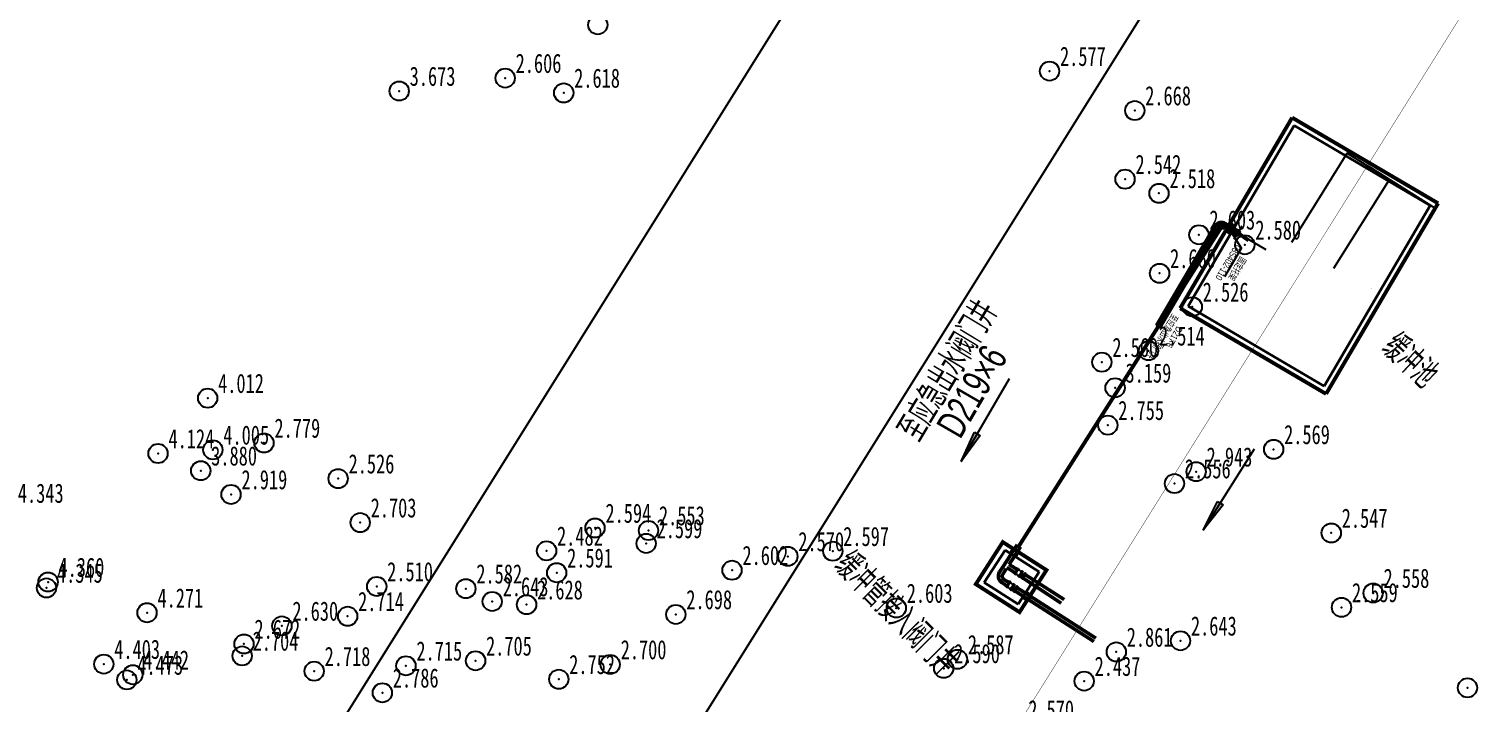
# Model space of a CAD drawing. Header units: millimetres. Extents: x 511745 to 512135, y 2388367 to 2388715.
# Drawn here: x 511878.1 to 511953.1, y 2388416.9 to 2388452 of the extents above; entities that cross this region are included whole.
import ezdxf
from ezdxf.enums import TextEntityAlignment as Align

# ---------------------------------------------------------------- set-up
doc = ezdxf.new("R2010")
doc.units = ezdxf.units.MM
doc.header["$LTSCALE"] = 1000
doc.linetypes.add('DASH', pattern=[0.35, 0.25, -0.1])
doc.linetypes.add('DOTE', pattern=[2.42, 2, -0.2, 0.02, -0.2])
for name, color, linetype in [('0临时排放管线', 5, 'Continuous'), ('AXIS', 7, 'Continuous'), ('DIM_SYMB', 3, 'Continuous'), ('he-设备', 6, 'Continuous'), ('he-说明', 4, 'Continuous'), ('he-轴线', 8, 'DOTE'), ('坐标标注', 7, 'Continuous'), ('新地形图', 3, 'Continuous'), ('管道线侧标注', 7, 'Continuous')]:
    doc.layers.add(name, color=color, linetype=linetype)
doc.layers.add('he-外墙', color=2, linetype='Continuous', lineweight=30)
doc.layers.add('he-管道', color=1, linetype='Continuous', lineweight=50)
doc.layers.add('道路中线_未命名道路', color=7, linetype='Continuous', plot=False)
doc.styles.add('BZWB', font='', dxfattribs={"height": 8})
doc.styles.add('he-238', font='fsdb_e.shx', dxfattribs={"width": 0.707, "bigfont": 'tjhzf.shx'})
doc.styles.get("Standard").update_dxf_attribs({"font": 'fsdb_e.shx', "width": 0.707, "bigfont": 'tjhzf.shx'})
doc.styles.get('BZWB').set_extended_font_data('SimSun')

# ---------------------------------------------------------------- blocks, each defined once
blk = doc.blocks.new('箭头1')
h = blk.add_hatch(color=0)
h.paths.add_polyline_path([(7.5, 0), (2.5, 0.5), (2.5, 0)])
h.paths.add_polyline_path([(7.5, 0), (2.5, 0), (2.5, -0.5)])
at = {"color": 0}
for p, q in [((7.5, 0), (-7.5, 0)), ((2.5, 0), (2.5, 0.5)), ((2.5, 0.5), (7.5, 0)), ((7.5, 0), (2.5, -0.5)), ((2.5, -0.5), (2.5, 0))]:
    blk.add_line(p, q, dxfattribs=at)
blk = doc.blocks.new('fr')
at = {"layer": 'DIM_SYMB', "color": 8, "const_width": 0.0133}
for points in [[(512607.932, 2388314.195, 1), (512607.926, 2388314.207, 1)], [(512609.107, 2388306.512, 1), (512609.101, 2388306.5, 1)]]:
    blk.add_lwpolyline(points, format="xyb", close=True, dxfattribs=at)
at = {"layer": 'DIM_SYMB', "color": 8}
blk.add_lwpolyline([(512611.225, 2388307.312), (512609.523, 2388307.312), (512609.104, 2388306.506)], dxfattribs=at)
blk.add_lwpolyline([(512614.584, 2388306.392, 0, 0, 0), (512615.904, 2388306.392, 0, 0, 0), (512616.178, 2388306.392, 0, 0.08, 0), (512615.878, 2388306.392, 0, 0, 0)], format="xyseb", dxfattribs=at)
at = {"layer": 'he-外墙', "color": 7}
for p, q in [((512602.635, 2388314.642), (512602.635, 2388306.442)), ((512602.635, 2388314.642), (512613.535, 2388314.642)), ((512613.535, 2388314.642), (512613.535, 2388306.442)), ((512602.635, 2388306.442), (512613.535, 2388306.442))]:
    blk.add_line(p, q, dxfattribs=at)
at = {"layer": 'he-外墙', "color": 7, "const_width": 0.2, "flags": 128}
for points in [[(512602.335, 2388314.942), (512602.335, 2388306.142)], [(512602.335, 2388314.942), (512613.835, 2388314.942)], [(512613.835, 2388314.942), (512613.835, 2388306.142)], [(512602.335, 2388306.142), (512613.835, 2388306.142)]]:
    blk.add_lwpolyline(points, dxfattribs=at)
at = {"layer": 'he-管道', "color": 8, "ltscale": 0.4}
for p, q in [((512608.835, 2388306.742), (512608.835, 2388305.942)), ((512609.035, 2388306.742), (512609.035, 2388305.942)), ((512608.635, 2388306.292), (512608.735, 2388306.292)), ((512608.735, 2388306.442), (512608.735, 2388306.142)), ((512609.135, 2388306.442), (512609.135, 2388306.142)), ((512609.235, 2388306.292), (512609.135, 2388306.292)), ((512609.235, 2388305.742), (512615.226, 2388305.742)), ((512609.235, 2388305.542), (512615.226, 2388305.542))]:
    blk.add_line(p, q, dxfattribs=at)
blk.add_circle((512608.935, 2388306.742), 0.1, dxfattribs=at)
for radius in [0.4, 0.2]:
    blk.add_arc((512609.235, 2388305.942), radius, 180, 270, dxfattribs=at)
at = {"layer": 'he-说明', "color": 8}
blk.add_lwpolyline([(512609.049, 2388306.786), (512609.104, 2388306.786), (512609.104, 2388306.442), (512609.049, 2388306.442)], close=True, dxfattribs=at)
blk.add_ellipse((512615.226, 2388305.592), major_axis=(0, -0.05), ratio=0.534284, dxfattribs=at)
blk.add_ellipse((512615.226, 2388305.692), major_axis=(0, -0.05), ratio=0.534284, start_param=0, end_param=3.141593, dxfattribs=at)
at = {"layer": 'he-轴线', "color": 8, "ltscale": 0.4}
blk.add_line((512608.535, 2388306.742), (512609.335, 2388306.742), dxfattribs=at)
blk.add_lwpolyline([(512615.552, 2388305.642), (512609.235, 2388305.642, -0.414214), (512608.935, 2388305.942), (512608.935, 2388308.437)], format="xyb", dxfattribs=at)
at = {"layer": 'DIM_SYMB', "color": 8, "style": 'he-238', "width": 0.707}
for s, height, p in [('固定托架', 0.359, (512609.898, 2388307.441)), ('03S402-110', 0.35, (512609.49, 2388306.909)), ('D217', 0.35, (512614.702, 2388306.462)), ('×', 0.359, (512615.418, 2388306.462)), ('6', 0.35, (512615.671, 2388306.462)), ('至应急出水阀门井', 0.359, (512614.261, 2388305.899))]:
    blk.add_text(s, height=height, dxfattribs=at).set_placement(p)

msp = doc.modelspace()

# ---------------------------------------------------------------- linework, layer by layer
at = {"color": 8, "linetype": 'Continuous', "const_width": 0.02, "elevation": 0, "flags": 128}
for points in [[(512079.236, 2388711.958), (511870.299, 2388377.409)], [(512114.594, 2388711.958), (511905.595, 2388377.409)]]:
    msp.add_lwpolyline(points, dxfattribs=at)
for points in [[(511943.816, 2388440.902), (511946.691, 2388445.532), (511948.891, 2388444.158)], [(511947.791, 2388444.845), (511951.263, 2388442.664)], [(511945.992, 2388439.543), (511948.891, 2388444.158)]]:
    msp.add_lwpolyline(points)
at = {"color": 7, "linetype": 'Continuous', "const_width": 0.2, "flags": 128}
msp.add_lwpolyline([(511941.566, 2388440.989), (511940.273, 2388441.874), (511929.557, 2388424.987)], dxfattribs=at)
at = {"layer": '0临时排放管线', "color": 5, "linetype": 'DASH', "ltscale": 8}
msp.add_lwpolyline([(512098.5, 2388711.958), (512045.372, 2388627.784), (511888.971, 2388377.409)], dxfattribs=at)
at = {"layer": 'AXIS'}
for p, q in [((512079.237, 2388711.958), (511895.41, 2388417.562)), ((511895.41, 2388417.562), (511870.33, 2388377.409))]:
    msp.add_line(p, q, dxfattribs=at)
at = {"layer": 'he-外墙'}
for p, q in [((511927.821, 2388423.191), (511928.901, 2388424.875)), ((511930.669, 2388423.742), (511928.901, 2388424.875)), ((511930.669, 2388423.742), (511929.59, 2388422.058)), ((511929.59, 2388422.058), (511927.821, 2388423.191))]:
    msp.add_line(p, q, dxfattribs=at)
at = {"layer": 'he-外墙', "const_width": 0.2, "elevation": 0, "flags": 128}
msp.add_lwpolyline([(511928.783, 2388425.294), (511931.056, 2388423.837), (511929.653, 2388421.648), (511927.38, 2388423.105)], close=True, dxfattribs=at)
at = {"layer": 'he-管道', "color": 8, "ltscale": 0.4}
for p, q in [((511928.795, 2388424.016, 0), (511929.527, 2388425.158, 0)), ((511929.109, 2388424.135, 0), (511929.695, 2388425.05, 0)), ((511929.162, 2388424.671, 0), (511929.324, 2388424.923, 0)), ((511929.42, 2388424.529, 0), (511929.582, 2388424.781, 0)), ((511928.795, 2388424.016, 0), (511928.616, 2388423.738, 0)), ((511928.963, 2388423.908, 0), (511928.785, 2388423.63, 0)), ((511929.422, 2388423.697, 0), (511929.001, 2388423.967, 0)), ((511929.53, 2388423.865, 0), (511929.109, 2388424.135, 0)), ((511928.99, 2388423.023, 0), (511928.737, 2388423.185, 0)), ((511929.098, 2388423.192, 0), (511928.845, 2388423.353, 0)), ((511931.816, 2388422.119), (511929.847, 2388423.424, 0)), ((511931.971, 2388422.299, 0), (511929.955, 2388423.592, 0)), ((511933.516, 2388420.123), (511929.416, 2388422.75, 0)), ((511933.623, 2388420.303), (511929.524, 2388422.918, 0)), ((511930.058, 2388422.28, 0), (511929.805, 2388422.442, 0)), ((511929.904, 2388422.318, 0), (511929.931, 2388422.361, 0)), ((511930.219, 2388422.532, 0), (511929.967, 2388422.694, 0)), ((511930.12, 2388422.655, 0), (511930.093, 2388422.613, 0))]:
    msp.add_line(p, q, dxfattribs=at)
at = {"layer": 'he-管道', "color": 8, "ltscale": 0.4, "elevation": 0}
msp.add_lwpolyline([(511929.481, 2388424.624), (511929.525, 2388424.596)], dxfattribs=at)
at = {"layer": 'he-管道', "color": 8, "ltscale": 0.4}
for radius in [0.4, 0.2]:
    msp.add_arc((511928.953, 2388423.522, 0), radius, 147.34484, 237.34484, dxfattribs=at)
at = {"layer": 'he-设备', "color": 8, "linetype": 'DOTE', "ltscale": 0.01}
for p, q in [((511929.47, 2388423.609, 0), (511929.342, 2388423.691, 0)), ((511929.629, 2388423.858, 0), (511929.501, 2388423.94, 0)), ((511929.649, 2388423.844, 0), (511929.521, 2388423.926, 0)), ((511929.847, 2388423.718, 0), (511929.719, 2388423.8, 0)), ((511929.867, 2388423.705, 0), (511929.739, 2388423.787, 0)), ((511930.015, 2388423.611, 0), (511929.887, 2388423.693, 0)), ((511930.015, 2388423.611, 0), (511929.887, 2388423.693, 0)), ((511929.038, 2388422.936, 0), (511928.91, 2388423.018, 0)), ((511929.038, 2388422.936, 0), (511928.91, 2388423.018, 0)), ((511929.058, 2388422.922, 0), (511928.931, 2388423.004, 0)), ((511929.198, 2388423.184, 0), (511929.07, 2388423.266, 0)), ((511929.218, 2388423.171, 0), (511929.09, 2388423.253, 0)), ((511929.415, 2388423.045, 0), (511929.287, 2388423.127, 0)), ((511929.435, 2388423.032, 0), (511929.307, 2388423.114, 0)), ((511929.49, 2388423.596, 0), (511929.362, 2388423.678, 0)), ((511929.583, 2388422.937, 0), (511929.455, 2388423.019, 0)), ((511929.603, 2388422.924, 0), (511929.475, 2388423.006, 0)), ((511929.687, 2388423.47, 0), (511929.559, 2388423.552, 0)), ((511929.687, 2388423.47, 0), (511929.559, 2388423.552, 0)), ((511929.707, 2388423.457, 0), (511929.579, 2388423.539, 0)), ((511929.707, 2388423.457, 0), (511929.579, 2388423.539, 0)), ((511929.856, 2388423.362, 0), (511929.728, 2388423.444, 0)), ((511929.876, 2388423.349, 0), (511929.748, 2388423.431, 0)), ((511930.035, 2388423.598, 0), (511929.907, 2388423.68, 0)), ((511929.255, 2388422.796, 0), (511929.128, 2388422.878, 0)), ((511929.276, 2388422.783, 0), (511929.148, 2388422.865, 0)), ((511929.424, 2388422.689, 0), (511929.296, 2388422.771, 0)), ((511929.444, 2388422.675, 0), (511929.316, 2388422.757, 0))]:
    msp.add_line(p, q, dxfattribs=at)
at = {"layer": 'he-设备', "color": 8}
for p, q in [((511929.567, 2388423.924, 0), (511929.384, 2388423.638, 0)), ((511929.568, 2388423.924, 0), (511929.384, 2388423.638, 0)), ((511929.404, 2388423.625, 0), (511929.588, 2388423.911, 0)), ((511929.587, 2388423.911, 0), (511929.404, 2388423.625, 0)), ((511929.424, 2388423.612, 0), (511929.608, 2388423.898, 0)), ((511929.561, 2388423.915, 0), (511929.549, 2388423.896, 0)), ((511929.549, 2388423.896, 0), (511929.57, 2388423.883, 0)), ((511929.582, 2388423.902, 0), (511929.561, 2388423.915, 0)), ((511929.588, 2388423.911, 0), (511929.568, 2388423.924, 0)), ((511929.583, 2388423.83, 0), (511929.57, 2388423.839, 0)), ((511929.601, 2388423.888, 0), (511929.581, 2388423.901, 0)), ((511929.608, 2388423.898, 0), (511929.587, 2388423.911, 0)), ((511929.608, 2388423.898, 0), (511929.588, 2388423.911, 0)), ((511929.784, 2388423.785, 0), (511929.601, 2388423.498, 0)), ((511929.785, 2388423.785, 0), (511929.601, 2388423.499, 0)), ((511929.785, 2388423.785, 0), (511929.601, 2388423.499, 0)), ((511929.621, 2388423.485, 0), (511929.805, 2388423.772, 0)), ((511929.805, 2388423.772, 0), (511929.621, 2388423.486, 0)), ((511929.621, 2388423.486, 0), (511929.805, 2388423.772, 0)), ((511929.805, 2388423.772, 0), (511929.621, 2388423.485, 0)), ((511929.641, 2388423.472, 0), (511929.825, 2388423.759, 0)), ((511929.747, 2388423.726, 0), (511929.733, 2388423.734, 0)), ((511929.787, 2388423.7, 0), (511929.807, 2388423.449, 0)), ((511929.825, 2388423.759, 0), (511929.805, 2388423.772, 0)), ((511929.136, 2388423.251, 0), (511928.952, 2388422.964, 0)), ((511929.136, 2388423.251, 0), (511928.952, 2388422.964, 0)), ((511929.136, 2388423.251, 0), (511928.952, 2388422.965, 0)), ((511928.952, 2388422.964, 0), (511928.972, 2388422.951, 0)), ((511928.97, 2388422.992, 0), (511928.958, 2388422.974, 0)), ((511928.958, 2388422.974, 0), (511928.979, 2388422.961, 0)), ((511928.972, 2388422.951, 0), (511929.156, 2388423.238, 0)), ((511928.972, 2388422.951, 0), (511929.156, 2388423.238, 0)), ((511929.156, 2388423.237, 0), (511928.972, 2388422.951, 0)), ((511929.156, 2388423.237, 0), (511928.972, 2388422.951, 0)), ((511928.972, 2388422.951, 0), (511928.992, 2388422.938, 0)), ((511928.99, 2388422.979, 0), (511928.978, 2388422.961, 0)), ((511928.978, 2388422.961, 0), (511928.999, 2388422.948, 0)), ((511928.979, 2388422.961, 0), (511928.991, 2388422.98, 0)), ((511929.011, 2388422.966, 0), (511928.99, 2388422.979, 0)), ((511928.992, 2388422.938, 0), (511929.176, 2388423.224, 0)), ((511928.992, 2388422.938, 0), (511929.176, 2388423.224, 0)), ((511928.999, 2388422.948, 0), (511929.011, 2388422.966, 0)), ((511929.044, 2388422.991), (511929.031, 2388423)), ((511929.129, 2388423.241, 0), (511929.118, 2388423.222, 0)), ((511929.118, 2388423.222, 0), (511929.138, 2388423.209, 0)), ((511929.15, 2388423.228, 0), (511929.129, 2388423.241, 0)), ((511929.156, 2388423.238, 0), (511929.136, 2388423.251, 0)), ((511929.152, 2388423.157, 0), (511929.138, 2388423.165, 0)), ((511929.176, 2388423.224, 0), (511929.156, 2388423.237, 0)), ((511929.353, 2388423.111, 0), (511929.169, 2388422.825, 0)), ((511929.353, 2388423.111, 0), (511929.169, 2388422.825, 0)), ((511929.353, 2388423.111, 0), (511929.169, 2388422.825, 0)), ((511929.189, 2388422.812, 0), (511929.373, 2388423.098, 0)), ((511929.189, 2388422.812, 0), (511929.373, 2388423.098, 0)), ((511929.373, 2388423.098, 0), (511929.189, 2388422.812, 0)), ((511929.209, 2388422.799, 0), (511929.393, 2388423.085, 0)), ((511929.248, 2388422.861), (511929.484, 2388422.947)), ((511929.315, 2388423.052, 0), (511929.302, 2388423.061, 0)), ((511929.347, 2388423.101, 0), (511929.335, 2388423.083, 0)), ((511929.335, 2388423.083, 0), (511929.355, 2388423.07, 0)), ((511929.521, 2388423.004, 0), (511929.338, 2388422.717, 0)), ((511929.521, 2388423.003, 0), (511929.338, 2388422.717, 0)), ((511929.367, 2388423.088, 0), (511929.347, 2388423.101, 0)), ((511929.373, 2388423.098, 0), (511929.353, 2388423.111, 0)), ((511929.355, 2388423.07, 0), (511929.367, 2388423.088, 0)), ((511929.355, 2388423.026, 0), (511929.375, 2388422.776, 0)), ((511929.541, 2388422.99, 0), (511929.358, 2388422.704, 0)), ((511929.358, 2388422.704, 0), (511929.541, 2388422.99, 0)), ((511929.541, 2388422.99, 0), (511929.358, 2388422.704, 0)), ((511929.378, 2388422.691, 0), (511929.562, 2388422.977, 0)), ((511929.384, 2388423.638, 0), (511929.404, 2388423.625, 0)), ((511929.402, 2388423.666, 0), (511929.39, 2388423.647, 0)), ((511929.39, 2388423.647, 0), (511929.41, 2388423.635, 0)), ((511929.404, 2388423.625, 0), (511929.424, 2388423.612, 0)), ((511929.41, 2388423.635, 0), (511929.422, 2388423.653, 0)), ((511929.422, 2388423.653, 0), (511929.41, 2388423.634, 0)), ((511929.41, 2388423.634, 0), (511929.43, 2388423.621, 0)), ((511929.442, 2388423.64, 0), (511929.422, 2388423.653, 0)), ((511929.43, 2388423.621, 0), (511929.442, 2388423.64, 0)), ((511929.475, 2388423.662, 0), (511929.462, 2388423.671, 0)), ((511929.562, 2388422.977, 0), (511929.541, 2388422.99, 0)), ((511929.601, 2388423.499, 0), (511929.621, 2388423.486, 0)), ((511929.601, 2388423.498, 0), (511929.621, 2388423.485, 0)), ((511929.619, 2388423.527, 0), (511929.607, 2388423.508, 0)), ((511929.619, 2388423.527, 0), (511929.607, 2388423.508, 0)), ((511929.607, 2388423.508, 0), (511929.627, 2388423.495, 0)), ((511929.607, 2388423.508, 0), (511929.628, 2388423.495, 0)), ((511929.639, 2388423.514, 0), (511929.619, 2388423.527, 0)), ((511929.621, 2388423.485, 0), (511929.641, 2388423.472, 0)), ((511929.639, 2388423.557, 0), (511929.625, 2388423.566, 0)), ((511929.639, 2388423.557, 0), (511929.625, 2388423.566, 0)), ((511929.627, 2388423.495, 0), (511929.639, 2388423.514, 0)), ((511929.639, 2388423.514, 0), (511929.627, 2388423.495, 0)), ((511929.627, 2388423.495, 0), (511929.648, 2388423.482, 0)), ((511929.628, 2388423.495, 0), (511929.639, 2388423.514, 0)), ((511929.659, 2388423.501, 0), (511929.639, 2388423.514, 0)), ((511929.648, 2388423.482, 0), (511929.659, 2388423.501, 0)), ((511929.679, 2388423.531, 0), (511929.915, 2388423.618, 0)), ((511929.953, 2388423.678, 0), (511929.77, 2388423.391, 0)), ((511929.953, 2388423.677, 0), (511929.77, 2388423.391, 0)), ((511929.77, 2388423.391, 0), (511929.79, 2388423.378, 0)), ((511929.788, 2388423.419, 0), (511929.776, 2388423.401, 0)), ((511929.776, 2388423.401, 0), (511929.796, 2388423.388, 0)), ((511929.973, 2388423.664, 0), (511929.79, 2388423.378, 0)), ((511929.973, 2388423.664, 0), (511929.79, 2388423.378, 0)), ((511929.79, 2388423.378, 0), (511929.973, 2388423.664, 0)), ((511929.973, 2388423.664, 0), (511929.79, 2388423.378, 0)), ((511929.79, 2388423.378, 0), (511929.81, 2388423.365, 0)), ((511929.796, 2388423.388, 0), (511929.808, 2388423.406, 0)), ((511929.808, 2388423.406, 0), (511929.796, 2388423.387, 0)), ((511929.796, 2388423.387, 0), (511929.816, 2388423.374, 0)), ((511929.828, 2388423.393, 0), (511929.808, 2388423.406, 0)), ((511929.81, 2388423.365, 0), (511929.993, 2388423.651, 0)), ((511929.81, 2388423.365, 0), (511929.993, 2388423.651, 0)), ((511929.816, 2388423.374, 0), (511929.828, 2388423.393, 0)), ((511929.994, 2388423.651, 0), (511929.973, 2388423.664, 0)), ((511929.169, 2388422.825, 0), (511929.189, 2388422.812, 0)), ((511929.187, 2388422.853, 0), (511929.175, 2388422.834, 0)), ((511929.175, 2388422.834, 0), (511929.196, 2388422.821, 0)), ((511929.189, 2388422.812, 0), (511929.209, 2388422.799, 0)), ((511929.207, 2388422.887), (511929.194, 2388422.895)), ((511929.207, 2388422.84, 0), (511929.195, 2388422.821, 0)), ((511929.195, 2388422.821, 0), (511929.216, 2388422.808, 0)), ((511929.196, 2388422.821, 0), (511929.208, 2388422.84, 0)), ((511929.228, 2388422.827, 0), (511929.207, 2388422.84, 0)), ((511929.216, 2388422.808, 0), (511929.228, 2388422.827, 0)), ((511929.338, 2388422.717, 0), (511929.358, 2388422.704, 0)), ((511929.356, 2388422.745, 0), (511929.344, 2388422.727, 0)), ((511929.344, 2388422.727, 0), (511929.364, 2388422.714, 0)), ((511929.358, 2388422.704, 0), (511929.378, 2388422.691, 0)), ((511929.364, 2388422.714, 0), (511929.376, 2388422.732, 0)), ((511929.376, 2388422.732, 0), (511929.364, 2388422.714, 0)), ((511929.364, 2388422.714, 0), (511929.384, 2388422.701, 0)), ((511929.396, 2388422.719, 0), (511929.376, 2388422.732, 0)), ((511929.384, 2388422.701, 0), (511929.396, 2388422.719, 0))]:
    msp.add_line(p, q, dxfattribs=at)
at = {"layer": 'he-设备', "color": 8, "elevation": 0}
for points in [[(511929.59, 2388423.87), (511929.601, 2388423.888), (511929.581, 2388423.901), (511929.569, 2388423.883)], [(511929.621, 2388423.486), (511929.805, 2388423.772), (511929.785, 2388423.785), (511929.601, 2388423.499)], [(511929.641, 2388423.472), (511929.825, 2388423.759), (511929.805, 2388423.772), (511929.621, 2388423.485)], [(511929.787, 2388423.744), (511929.799, 2388423.762), (511929.778, 2388423.775), (511929.766, 2388423.757)], [(511929.807, 2388423.73), (511929.819, 2388423.749), (511929.798, 2388423.762), (511929.787, 2388423.743)], [(511928.978, 2388422.961), (511928.99, 2388422.979), (511928.97, 2388422.992), (511928.958, 2388422.974)], [(511929.158, 2388423.196), (511929.17, 2388423.215), (511929.15, 2388423.228), (511929.138, 2388423.209)], [(511929.21, 2388422.799), (511929.393, 2388423.085), (511929.373, 2388423.098), (511929.189, 2388422.812)], [(511929.358, 2388422.704), (511929.541, 2388422.99), (511929.521, 2388423.003), (511929.338, 2388422.717)], [(511929.375, 2388423.057), (511929.387, 2388423.075), (511929.367, 2388423.088), (511929.355, 2388423.07)], [(511929.41, 2388423.634), (511929.422, 2388423.653), (511929.402, 2388423.666), (511929.39, 2388423.647)], [(511929.523, 2388422.962), (511929.535, 2388422.981), (511929.515, 2388422.994), (511929.503, 2388422.975)], [(511929.543, 2388422.949), (511929.555, 2388422.968), (511929.535, 2388422.98), (511929.523, 2388422.962)], [(511929.627, 2388423.495), (511929.639, 2388423.514), (511929.619, 2388423.527), (511929.607, 2388423.508)], [(511929.648, 2388423.482), (511929.659, 2388423.501), (511929.639, 2388423.514), (511929.627, 2388423.495)], [(511929.79, 2388423.378), (511929.973, 2388423.664), (511929.953, 2388423.677), (511929.769, 2388423.391)], [(511929.79, 2388423.378), (511929.973, 2388423.664), (511929.953, 2388423.677), (511929.77, 2388423.391)], [(511929.796, 2388423.387), (511929.808, 2388423.406), (511929.788, 2388423.419), (511929.776, 2388423.4)], [(511929.955, 2388423.636), (511929.967, 2388423.655), (511929.947, 2388423.668), (511929.935, 2388423.649)], [(511929.975, 2388423.623), (511929.987, 2388423.641), (511929.967, 2388423.654), (511929.955, 2388423.636)], [(511929.195, 2388422.821), (511929.207, 2388422.84), (511929.187, 2388422.853), (511929.175, 2388422.834)], [(511929.364, 2388422.714), (511929.376, 2388422.732), (511929.356, 2388422.745), (511929.344, 2388422.727)]]:
    msp.add_lwpolyline(points, close=True, dxfattribs=at)
at = {"layer": 'he-设备', "color": 8}
for centre, start, end in [((511929.597, 2388423.687, 0), 19.0784, 95.61128), ((511929.18, 2388423.038), 199.0784, 275.61128), ((511929.166, 2388423.014, 0), 19.0784, 95.61128), ((511929.611, 2388423.709, 0), 199.0784, 275.61128)]:
    msp.add_arc(centre, 0.144, start, end, dxfattribs=at)
at = {"layer": '新地形图', "color": 8}
for centre in [(511907.726, 2388452.206, 2.613), (511931.214, 2388449.794, 2.577), (511897.402, 2388448.758, 3.673), (511902.912, 2388449.43, 2.606), (511905.955, 2388448.66, 2.618), (511935.644, 2388447.743, 2.668), (511935.138, 2388444.173, 2.542), (511936.904, 2388443.437, 2.518), (511938.98, 2388441.281, 2.603), (511941.367, 2388440.761, 2.58), (511936.935, 2388439.276, 2.66), (511938.633, 2388437.534, 2.526), (511936.358, 2388435.249, 2.514), (511933.934, 2388434.654, 2.56), (511934.62, 2388433.32, 3.159), (511887.444, 2388432.78, 4.012), (511934.243, 2388431.375, 2.755), (511887.715, 2388430.094, 4.005), (511890.372, 2388430.451, 2.779), (511942.865, 2388430.118, 2.569), (511884.863, 2388429.903, 4.124), (511887.084, 2388429.007, 3.88), (511894.226, 2388428.595, 2.526), (511938.834, 2388428.955, 2.943), (511888.659, 2388427.772, 2.919), (511937.708, 2388428.338, 2.556), (511895.374, 2388426.307, 2.703), (511907.582, 2388426.027, 2.594), (511910.363, 2388425.897, 2.553), (511945.861, 2388425.767, 2.547), (511905.064, 2388424.838, 2.482), (511910.24, 2388425.225, 2.599), (511919.943, 2388424.819, 2.597), (511917.608, 2388424.552, 2.57), (511879.145, 2388423.216, 4.36), (511905.589, 2388423.699, 2.591), (511914.705, 2388423.831, 2.602), (511879.066, 2388422.909, 4.345), (511896.233, 2388422.986, 2.51), (511900.868, 2388422.87, 2.582), (511948.035, 2388422.643, 2.558), (511902.238, 2388422.207, 2.643), (511904.025, 2388422.039, 2.628), (511923.246, 2388421.863, 2.603), (511946.393, 2388421.898, 2.559), (511884.291, 2388421.619, 4.271), (511894.721, 2388421.435, 2.714), (511911.785, 2388421.53, 2.698), (511891.304, 2388420.933, 2.63), (511889.332, 2388419.995, 2.672), (511934.684, 2388419.579, 2.861), (511938.022, 2388420.16, 2.643), (511882.043, 2388418.947, 4.403), (511889.237, 2388419.373, 2.704), (511897.752, 2388418.86, 2.715), (511901.373, 2388419.119, 2.705), (511908.373, 2388418.927, 2.7), (511925.71, 2388418.724, 2.59), (511926.423, 2388419.193, 2.587), (511883.242, 2388418.124, 4.473), (511883.551, 2388418.393, 4.442), (511892.98, 2388418.578, 2.718), (511905.697, 2388418.157, 2.752), (511933.014, 2388418.063, 2.437), (511896.527, 2388417.456, 2.786), (511952.942, 2388417.711, 2.525)]:
    msp.add_circle(centre, 0.5, dxfattribs=at)
for p in [(511902.912, 2388449.43, 2.606), (511931.214, 2388449.794, 2.577), (511897.402, 2388448.758, 3.673), (511905.955, 2388448.66, 2.618), (511935.644, 2388447.743, 2.668), (511935.138, 2388444.173, 2.542), (511936.904, 2388443.437, 2.518), (511938.98, 2388441.281, 2.603), (511941.367, 2388440.761, 2.58), (511936.935, 2388439.276, 2.66), (511938.633, 2388437.534, 2.526), (511936.358, 2388435.249, 2.514), (511933.934, 2388434.654, 2.56), (511887.444, 2388432.78, 4.012), (511934.62, 2388433.32, 3.159), (511934.243, 2388431.375, 2.755), (511890.372, 2388430.451, 2.779), (511884.863, 2388429.903, 4.124), (511887.715, 2388430.094, 4.005), (511942.865, 2388430.118, 2.569), (511887.084, 2388429.007, 3.88), (511938.834, 2388428.955, 2.943), (511894.226, 2388428.595, 2.526), (511937.708, 2388428.338, 2.556), (511888.659, 2388427.772, 2.919), (511895.374, 2388426.307, 2.703), (511907.582, 2388426.027, 2.594), (511910.24, 2388425.225, 2.599), (511910.363, 2388425.897, 2.553), (511945.861, 2388425.767, 2.547), (511905.064, 2388424.838, 2.482), (511917.608, 2388424.552, 2.57), (511919.943, 2388424.819, 2.597), (511905.589, 2388423.699, 2.591), (511914.705, 2388423.831, 2.602), (511879.145, 2388423.216, 4.36), (511896.233, 2388422.986, 2.51), (511879.066, 2388422.909, 4.345), (511900.868, 2388422.87, 2.582), (511902.238, 2388422.207, 2.643), (511948.035, 2388422.643, 2.558), (511884.291, 2388421.619, 4.271), (511904.025, 2388422.039, 2.628), (511911.785, 2388421.53, 2.698), (511923.246, 2388421.863, 2.603), (511946.393, 2388421.898, 2.559), (511891.304, 2388420.933, 2.63), (511894.721, 2388421.435, 2.714), (511889.332, 2388419.995, 2.672), (511938.022, 2388420.16, 2.643), (511889.237, 2388419.373, 2.704), (511926.423, 2388419.193, 2.587), (511934.684, 2388419.579, 2.861), (511882.043, 2388418.947, 4.403), (511892.98, 2388418.578, 2.718), (511897.752, 2388418.86, 2.715), (511901.373, 2388419.119, 2.705), (511908.373, 2388418.927, 2.7), (511925.71, 2388418.724, 2.59), (511883.242, 2388418.124, 4.473), (511883.551, 2388418.393, 4.442), (511905.697, 2388418.157, 2.752), (511933.014, 2388418.063, 2.437), (511952.942, 2388417.711, 2.525), (511896.527, 2388417.456, 2.786)]:
    msp.add_point(p, dxfattribs=at)

# ---------------------------------------------------------------- block references
at = {"color": 8, "linetype": 'Continuous', "rotation": 239.5748735677}
msp.add_blockref('fr', (-1287884.713, 4039926.896), dxfattribs=at)
at = {"layer": '管道线侧标注', "xscale": 0.3333333333333334, "yscale": 0.3333333333333334, "zscale": 0.3333333333333334}
for p, rotation in [((511927.872, 2388431.645, 0), 239.9515558040722), ((511940.538, 2388428.029, 2.556), 237.7411296639296)]:
    msp.add_blockref('箭头1', p, dxfattribs=dict(at, rotation=rotation))

# ---------------------------------------------------------------- texts
at = {"layer": '坐标标注', "width": 0.707}
for s, rotation, p in [('缓冲池', 317.15976, (511948.357, 2388435.23, 0)), ('缓冲管接入阀门井', 314.78308, (511919.898, 2388423.935))]:
    msp.add_text(s, height=1.5, rotation=rotation, dxfattribs=at).set_placement(p)
at = {"layer": '新地形图', "color": 8, "style": 'BZWB', "width": 0.7}
for s, p in [('2.606', (511903.455, 2388450.2, 2.606)), ('2.577', (511931.757, 2388450.564, 2.577)), ('3.673', (511897.945, 2388449.528, 3.673)), ('2.618', (511906.498, 2388449.43, 2.618)), ('2.668', (511936.187, 2388448.513, 2.668)), ('2.542', (511935.681, 2388444.943, 2.542)), ('2.518', (511937.447, 2388444.207, 2.518)), ('2.603', (511939.523, 2388442.051, 2.603)), ('2.580', (511941.91, 2388441.531, 2.58)), ('2.660', (511937.478, 2388440.046, 2.66)), ('2.526', (511939.176, 2388438.304, 2.526)), ('2.514', (511936.901, 2388436.019, 2.514)), ('2.560', (511934.477, 2388435.424, 2.56)), ('3.159', (511935.163, 2388434.09, 3.159)), ('4.012', (511887.987, 2388433.55, 4.012)), ('2.755', (511934.786, 2388432.145, 2.755)), ('4.005', (511888.258, 2388430.864, 4.005)), ('2.779', (511890.915, 2388431.221, 2.779)), ('2.569', (511943.408, 2388430.888, 2.569)), ('4.124', (511885.406, 2388430.673, 4.124)), ('3.880', (511887.627, 2388429.777, 3.88)), ('2.526', (511894.769, 2388429.365, 2.526)), ('2.943', (511939.377, 2388429.725, 2.943)), ('2.919', (511889.202, 2388428.542, 2.919)), ('2.556', (511938.251, 2388429.108, 2.556)), ('4.343', (511877.575, 2388427.837, 4.343)), ('2.703', (511895.917, 2388427.077, 2.703)), ('2.594', (511908.125, 2388426.797, 2.594)), ('2.553', (511910.906, 2388426.667, 2.553)), ('2.547', (511946.404, 2388426.537, 2.547)), ('2.482', (511905.607, 2388425.608, 2.482)), ('2.599', (511910.783, 2388425.995, 2.599)), ('2.597', (511920.486, 2388425.589, 2.597)), ('2.570', (511918.151, 2388425.322, 2.57)), ('4.360', (511879.688, 2388423.986, 4.36)), ('2.591', (511906.132, 2388424.469, 2.591)), ('2.602', (511915.248, 2388424.601, 2.602)), ('4.345', (511879.609, 2388423.679, 4.345)), ('2.510', (511896.776, 2388423.756, 2.51)), ('2.582', (511901.411, 2388423.64, 2.582)), ('2.558', (511948.578, 2388423.413, 2.558)), ('2.643', (511902.781, 2388422.977, 2.643)), ('2.628', (511904.568, 2388422.809, 2.628)), ('2.603', (511923.789, 2388422.633, 2.603)), ('2.559', (511946.936, 2388422.668, 2.559)), ('4.271', (511884.834, 2388422.389, 4.271)), ('2.630', (511891.847, 2388421.703, 2.63)), ('2.714', (511895.264, 2388422.205, 2.714)), ('2.698', (511912.328, 2388422.3, 2.698)), ('2.672', (511889.875, 2388420.765, 2.672)), ('2.861', (511935.227, 2388420.349, 2.861)), ('2.643', (511938.565, 2388420.93, 2.643)), ('4.403', (511882.586, 2388419.717, 4.403)), ('2.704', (511889.78, 2388420.143, 2.704)), ('2.715', (511898.295, 2388419.63, 2.715)), ('2.705', (511901.916, 2388419.889, 2.705)), ('2.700', (511908.916, 2388419.697, 2.7)), ('2.590', (511926.253, 2388419.494, 2.59)), ('2.587', (511926.966, 2388419.963, 2.587)), ('4.473', (511883.785, 2388418.894, 4.473)), ('4.442', (511884.094, 2388419.163, 4.442)), ('2.718', (511893.523, 2388419.348, 2.718)), ('2.752', (511906.24, 2388418.927, 2.752)), ('2.437', (511933.557, 2388418.833, 2.437)), ('2.786', (511897.07, 2388418.226, 2.786)), ('2.570', (511930.105, 2388416.57, 2.57))]:
    msp.add_text(s, height=1, dxfattribs=at).set_placement(p, align=Align.MIDDLE_LEFT)
at = {"layer": '道路中线_未命名道路', "color": 7, "linetype": 'Continuous', "width": 0.707}
for s, rotation, p in [('至应急出水阀门井', 58.92462, (511924.489, 2388430.393, 0)), ('D219×6', 59.92596, (511926.568, 2388430.598))]:
    msp.add_text(s, height=1.5, rotation=rotation, dxfattribs=at).set_placement(p)

doc.saveas('drawing.dxf')
